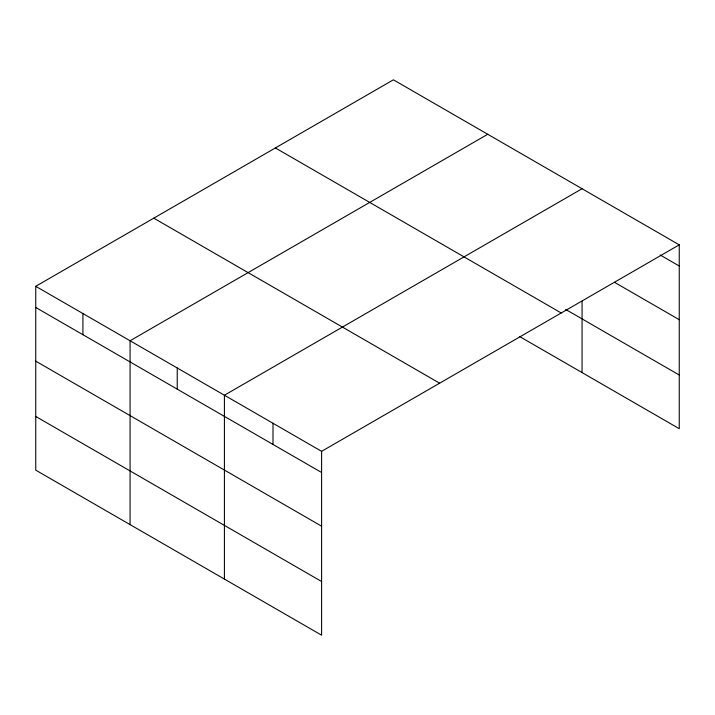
<?xml version="1.0" encoding="UTF-8"?>
<svg xmlns="http://www.w3.org/2000/svg" width="715" height="715" viewBox="0 0 715 715"><rect width="100%" height="100%" fill="white"/><g stroke="black" fill="none" stroke-linecap="round" stroke-linejoin="round"><path stroke-width="1.07" d="M35.75 286.304L321.598 451.335L321.598 635.188L35.75 470.157L35.75 286.304L393.402 79.812L679.25 244.843L679.25 428.696L519.501 336.461M487.737 134.277L130.076 340.76L130.076 524.613M582.064 188.733L224.412 395.225L224.412 579.078M321.598 451.335L679.25 244.843M660.195 255.014L679.25 266.016M614.462 282.291L679.25 319.694M565.699 309.452L679.25 375.009M275.382 147.951L561.221 312.991M153.779 218.164L439.618 383.195M35.75 307.468L321.598 472.499M35.75 361.155L321.598 526.186M35.75 416.47L321.598 581.501M582.064 301.203L582.064 372.587M273.005 423.28L273.005 444.444M177.24 367.993L177.24 389.166M82.913 313.536L82.913 334.7"/></g></svg>
